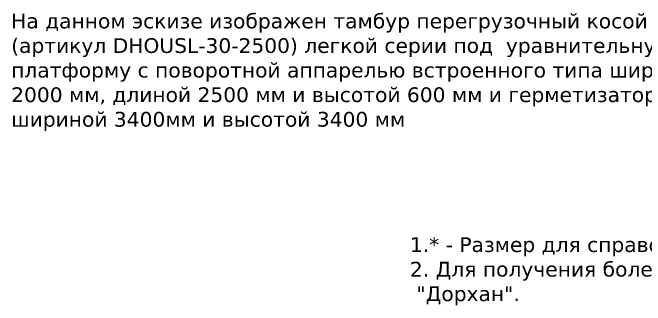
# Model space of a CAD drawing. Header units: millimetres. Extents: x 27997 to 40775, y -3198 to 5652.
# Drawn here: x 31779 to 36502, y -1383 to 801 of the extents above; entities that cross this region are included whole.
import ezdxf

# ---------------------------------------------------------------- set-up
doc = ezdxf.new("R2010")
doc.units = ezdxf.units.MM
doc.styles.get("Standard").update_dxf_attribs({"font": 'verdana.TTF'})

msp = doc.modelspace()

# ---------------------------------------------------------------- texts
at = {"ltscale": 15, "insert": (31767.619367, 356.756299), "char_height": 110, "width": 5265.92952538, "attachment_point": 4}
msp.add_mtext('На данном эскизе изображен тамбур перегрузочный косой (30°) \\P(артикул DHOUSL-30-2500) легкой серии под  уравнительную платформу с поворотной аппарелью встроенного типа шириной 2000 мм, длиной 2500 мм и высотой 600 мм и герметизатор \\Pшириной 3400мм и высотой 3400 мм  ', dxfattribs=at)
at = {"insert": (34744.081676, -874.832797), "char_height": 110, "width": 7102.90094, "attachment_point": 1}
msp.add_mtext('1.* - Размер для справок. \\P2. Для получения более подробной информации обращайтесь  в компанию\\P "Дорхан".', dxfattribs=at)

doc.saveas('drawing.dxf')
